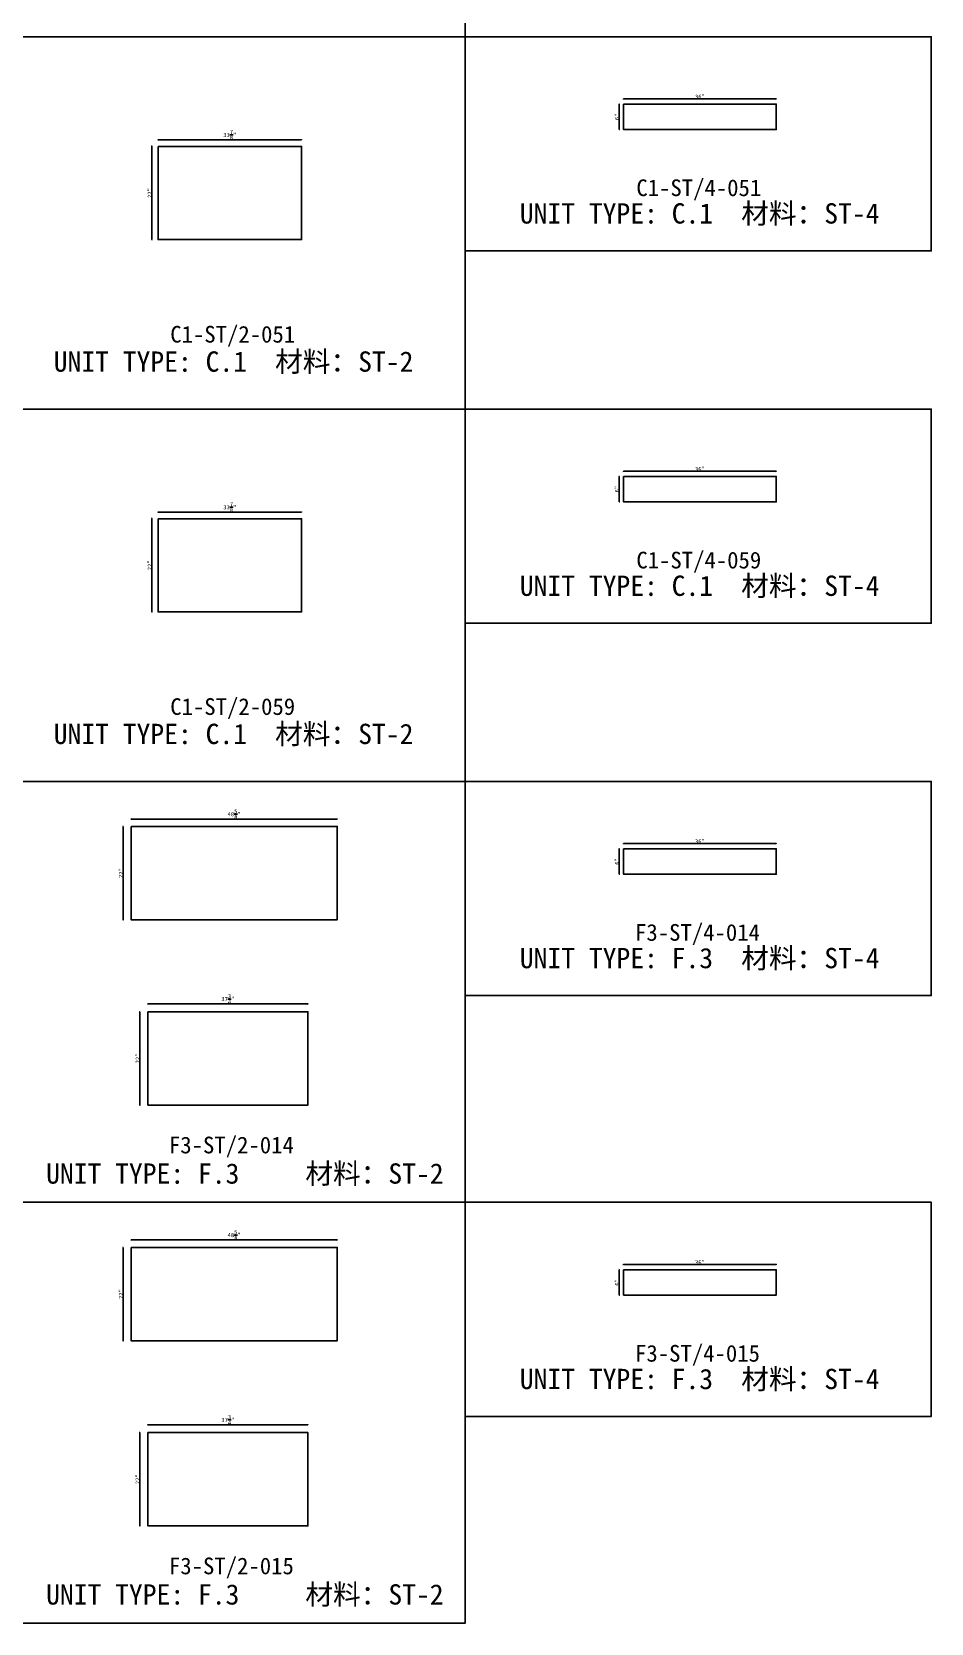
# Model space of a CAD drawing. Header units: millimetres. Extents: x -46966 to 138077, y -48408 to 2116.
# Drawn here: x -42813 to -37426, y -44546 to -35017 of the extents above; entities that cross this region are included whole.
import ezdxf
from ezdxf.enums import TextEntityAlignment as Align

# ---------------------------------------------------------------- set-up
doc = ezdxf.new("R2010")
doc.units = ezdxf.units.MM
doc.layers.add('PART_NUMBER', color=3, linetype='Continuous')
doc.styles.add('样式 1', font='')
doc.styles.get('样式 1').set_extended_font_data('NSimSun')
doc.dimstyles.new('副本 ISO-25', dxfattribs={"dimtxt": 25, "dimasz": 10, "dimexe": 1.5, "dimexo": 0.5, "dimtad": 1, "dimlfac": 0.03937, "dimlunit": 5, "dimtxsty": '样式 1', "dimblk": 'ARCHTICK', "dimcen": 2.5, "dimclrd": 256, "dimclrt": 1, "dimazin": 3, "dimtfac": 1, "dimtmove": 0, "dimatfit": 3, "dimfxlon": 1})

# ---------------------------------------------------------------- blocks, each defined once
blk = doc.blocks.new('_ArchTick')
at = {"color": 0, "linetype": 'ByBlock', "const_width": 0.15}
blk.add_lwpolyline([(-0.5, -0.5), (0.5, 0.5)], dxfattribs=at)
blk = doc.blocks.new('*D168')
at = {"color": 0, "lineweight": -2, "transparency": 16777216}
for p, q in [((-42056.9, -35664.1), (-42056.9, -35661.6)), ((-41196.5, -35664.1), (-41196.5, -35661.6))]:
    blk.add_line(p, q, dxfattribs=at)
at = {"lineweight": -2, "transparency": 16777216}
blk.add_line((-42056.9, -35663.1), (-41196.5, -35663.1), dxfattribs=at)
at = {"layer": 'Defpoints', "color": 0, "transparency": 16777216}
for p in [(-42056.9, -35702.5), (-41196.5, -35663.1), (-41196.5, -35702.5)]:
    blk.add_point(p, dxfattribs=at)
at = {"lineweight": -2, "transparency": 16777216, "xscale": 10, "yscale": 10, "zscale": 10, "rotation": 180}
blk.add_blockref('_ArchTick', (-42056.9, -35663.1), dxfattribs=at)
at = {"lineweight": -2, "transparency": 16777216, "xscale": 10, "yscale": 10, "zscale": 10}
blk.add_blockref('_ArchTick', (-41196.5, -35663.1), dxfattribs=at)
at = {"color": 1, "transparency": 16777216, "insert": (-41626.7, -35634), "char_height": 25, "attachment_point": 5, "style": '样式 1'}
blk.add_mtext('\\A1;33{\\H1x;\\S7/8;}"', dxfattribs=at)
blk = doc.blocks.new('*D169')
at = {"color": 0, "lineweight": -2, "transparency": 16777216}
for p, q in [((-42092.5, -35702.5), (-42095, -35702.5)), ((-42092.5, -36261.3), (-42095, -36261.3))]:
    blk.add_line(p, q, dxfattribs=at)
at = {"lineweight": -2, "transparency": 16777216}
blk.add_line((-42093.5, -35702.5), (-42093.5, -36261.3), dxfattribs=at)
at = {"layer": 'Defpoints', "color": 0, "transparency": 16777216}
for p in [(-42056.9, -35702.5), (-42093.5, -36261.3), (-42056.9, -36261.3)]:
    blk.add_point(p, dxfattribs=at)
at = {"lineweight": -2, "transparency": 16777216, "xscale": 10, "yscale": 10, "zscale": 10}
for p, rotation in [((-42093.5, -35702.5), 90), ((-42093.5, -36261.3), 270)]:
    blk.add_blockref('_ArchTick', p, dxfattribs=dict(at, rotation=rotation))
at = {"color": 1, "transparency": 16777216, "insert": (-42106.7, -35981.9), "char_height": 25, "attachment_point": 5, "rotation": 90, "style": '样式 1'}
blk.add_mtext('\\A1;22"', dxfattribs=at)
blk = doc.blocks.new('*D170')
at = {"color": 0, "lineweight": -2, "transparency": 16777216}
for p, q in [((-39268.1, -35420), (-39268.1, -35417.5)), ((-38353.7, -35420), (-38353.7, -35417.5))]:
    blk.add_line(p, q, dxfattribs=at)
at = {"lineweight": -2, "transparency": 16777216}
blk.add_line((-39268.1, -35419), (-38353.7, -35419), dxfattribs=at)
at = {"layer": 'Defpoints', "color": 0, "transparency": 16777216}
for p in [(-38353.7, -35419), (-39268.1, -35449.8), (-38353.7, -35449.8)]:
    blk.add_point(p, dxfattribs=at)
at = {"lineweight": -2, "transparency": 16777216, "xscale": 10, "yscale": 10, "zscale": 10, "rotation": 180}
blk.add_blockref('_ArchTick', (-39268.1, -35419), dxfattribs=at)
at = {"lineweight": -2, "transparency": 16777216, "xscale": 10, "yscale": 10, "zscale": 10}
blk.add_blockref('_ArchTick', (-38353.7, -35419), dxfattribs=at)
at = {"color": 1, "transparency": 16777216, "insert": (-38810.9, -35405.9), "char_height": 25, "attachment_point": 5, "style": '样式 1'}
blk.add_mtext('\\A1;36"', dxfattribs=at)
blk = doc.blocks.new('*D171')
at = {"color": 0, "lineweight": -2, "transparency": 16777216}
for p, q in [((-39292.9, -35449.8), (-39295.4, -35449.8)), ((-39292.9, -35602.2), (-39295.4, -35602.2))]:
    blk.add_line(p, q, dxfattribs=at)
at = {"lineweight": -2, "transparency": 16777216}
blk.add_line((-39293.9, -35602.2), (-39293.9, -35449.8), dxfattribs=at)
at = {"layer": 'Defpoints', "color": 0, "transparency": 16777216}
for p in [(-39293.9, -35449.8), (-39268.1, -35449.8), (-39268.1, -35602.2)]:
    blk.add_point(p, dxfattribs=at)
at = {"lineweight": -2, "transparency": 16777216, "xscale": 10, "yscale": 10, "zscale": 10}
for p, rotation in [((-39293.9, -35449.8), 90), ((-39293.9, -35602.2), 270)]:
    blk.add_blockref('_ArchTick', p, dxfattribs=dict(at, rotation=rotation))
at = {"color": 1, "transparency": 16777216, "insert": (-39307.1, -35526), "char_height": 25, "attachment_point": 5, "rotation": 90, "style": '样式 1'}
blk.add_mtext('\\A1;6"', dxfattribs=at)
blk = doc.blocks.new('*D178')
at = {"color": 0, "lineweight": -2, "transparency": 16777216}
for p, q in [((-42056.9, -37893.7), (-42056.9, -37891.2)), ((-41196.5, -37893.7), (-41196.5, -37891.2))]:
    blk.add_line(p, q, dxfattribs=at)
at = {"lineweight": -2, "transparency": 16777216}
blk.add_line((-42056.9, -37892.7), (-41196.5, -37892.7), dxfattribs=at)
at = {"layer": 'Defpoints', "color": 0, "transparency": 16777216}
for p in [(-41196.5, -37892.7), (-42056.9, -37932.1), (-41196.5, -37932.1)]:
    blk.add_point(p, dxfattribs=at)
at = {"lineweight": -2, "transparency": 16777216, "xscale": 10, "yscale": 10, "zscale": 10, "rotation": 180}
blk.add_blockref('_ArchTick', (-42056.9, -37892.7), dxfattribs=at)
at = {"lineweight": -2, "transparency": 16777216, "xscale": 10, "yscale": 10, "zscale": 10}
blk.add_blockref('_ArchTick', (-41196.5, -37892.7), dxfattribs=at)
at = {"color": 1, "transparency": 16777216, "insert": (-41626.7, -37863.6), "char_height": 25, "attachment_point": 5, "style": '样式 1'}
blk.add_mtext('\\A1;33{\\H1x;\\S7/8;}"', dxfattribs=at)
blk = doc.blocks.new('*D179')
at = {"color": 0, "lineweight": -2, "transparency": 16777216}
for p, q in [((-42092.5, -37932.1), (-42095, -37932.1)), ((-42092.5, -38490.9), (-42095, -38490.9))]:
    blk.add_line(p, q, dxfattribs=at)
at = {"lineweight": -2, "transparency": 16777216}
blk.add_line((-42093.5, -37932.1), (-42093.5, -38490.9), dxfattribs=at)
at = {"layer": 'Defpoints', "color": 0, "transparency": 16777216}
for p in [(-42056.9, -37932.1), (-42093.5, -38490.9), (-42056.9, -38490.9)]:
    blk.add_point(p, dxfattribs=at)
at = {"lineweight": -2, "transparency": 16777216, "xscale": 10, "yscale": 10, "zscale": 10}
for p, rotation in [((-42093.5, -37932.1), 90), ((-42093.5, -38490.9), 270)]:
    blk.add_blockref('_ArchTick', p, dxfattribs=dict(at, rotation=rotation))
at = {"color": 1, "transparency": 16777216, "insert": (-42106.7, -38211.5), "char_height": 25, "attachment_point": 5, "rotation": 90, "style": '样式 1'}
blk.add_mtext('\\A1;22"', dxfattribs=at)
blk = doc.blocks.new('*D180')
at = {"color": 0, "lineweight": -2, "transparency": 16777216}
for p, q in [((-39268.1, -37649.5), (-39268.1, -37647)), ((-38353.7, -37649.5), (-38353.7, -37647))]:
    blk.add_line(p, q, dxfattribs=at)
at = {"lineweight": -2, "transparency": 16777216}
blk.add_line((-39268.1, -37648.5), (-38353.7, -37648.5), dxfattribs=at)
at = {"layer": 'Defpoints', "color": 0, "transparency": 16777216}
for p in [(-39268.1, -37679.4), (-38353.7, -37648.5), (-38353.7, -37679.4)]:
    blk.add_point(p, dxfattribs=at)
at = {"lineweight": -2, "transparency": 16777216, "xscale": 10, "yscale": 10, "zscale": 10, "rotation": 180}
blk.add_blockref('_ArchTick', (-39268.1, -37648.5), dxfattribs=at)
at = {"lineweight": -2, "transparency": 16777216, "xscale": 10, "yscale": 10, "zscale": 10}
blk.add_blockref('_ArchTick', (-38353.7, -37648.5), dxfattribs=at)
at = {"color": 1, "transparency": 16777216, "insert": (-38810.9, -37635.4), "char_height": 25, "attachment_point": 5, "style": '样式 1'}
blk.add_mtext('\\A1;36"', dxfattribs=at)
blk = doc.blocks.new('*D181')
at = {"color": 0, "lineweight": -2, "transparency": 16777216}
for p, q in [((-39292.9, -37679.4), (-39295.4, -37679.4)), ((-39292.9, -37831.8), (-39295.4, -37831.8))]:
    blk.add_line(p, q, dxfattribs=at)
at = {"lineweight": -2, "transparency": 16777216}
blk.add_line((-39293.9, -37831.8), (-39293.9, -37679.4), dxfattribs=at)
at = {"layer": 'Defpoints', "color": 0, "transparency": 16777216}
for p in [(-39293.9, -37679.4), (-39268.1, -37679.4), (-39268.1, -37831.8)]:
    blk.add_point(p, dxfattribs=at)
at = {"lineweight": -2, "transparency": 16777216, "xscale": 10, "yscale": 10, "zscale": 10}
for p, rotation in [((-39293.9, -37679.4), 90), ((-39293.9, -37831.8), 270)]:
    blk.add_blockref('_ArchTick', p, dxfattribs=dict(at, rotation=rotation))
at = {"color": 1, "transparency": 16777216, "insert": (-39307.1, -37755.6), "char_height": 25, "attachment_point": 5, "rotation": 90, "style": '样式 1'}
blk.add_mtext('\\A1;6"', dxfattribs=at)
blk = doc.blocks.new('*D188')
at = {"color": 0, "lineweight": -2, "transparency": 16777216}
for p, q in [((-42218.2, -39731.7), (-42218.2, -39729.2)), ((-40983.2, -39731.7), (-40983.2, -39729.2))]:
    blk.add_line(p, q, dxfattribs=at)
at = {"lineweight": -2, "transparency": 16777216}
blk.add_line((-42218.2, -39730.7), (-40983.2, -39730.7), dxfattribs=at)
at = {"layer": 'Defpoints', "color": 0, "transparency": 16777216}
for p in [(-40983.2, -39730.7), (-42218.2, -39775.2), (-40983.2, -39775.2)]:
    blk.add_point(p, dxfattribs=at)
at = {"lineweight": -2, "transparency": 16777216, "xscale": 10, "yscale": 10, "zscale": 10, "rotation": 180}
blk.add_blockref('_ArchTick', (-42218.2, -39730.7), dxfattribs=at)
at = {"lineweight": -2, "transparency": 16777216, "xscale": 10, "yscale": 10, "zscale": 10}
blk.add_blockref('_ArchTick', (-40983.2, -39730.7), dxfattribs=at)
at = {"color": 1, "transparency": 16777216, "insert": (-41600.7, -39701.6), "char_height": 25, "attachment_point": 5, "style": '样式 1'}
blk.add_mtext('\\A1;48{\\H1x;\\S5/8;}"', dxfattribs=at)
blk = doc.blocks.new('*D189')
at = {"color": 0, "lineweight": -2, "transparency": 16777216}
for p, q in [((-42265, -39775.2), (-42267.5, -39775.2)), ((-42265, -40334), (-42267.5, -40334))]:
    blk.add_line(p, q, dxfattribs=at)
at = {"lineweight": -2, "transparency": 16777216}
blk.add_line((-42266, -40334), (-42266, -39775.2), dxfattribs=at)
at = {"layer": 'Defpoints', "color": 0, "transparency": 16777216}
for p in [(-42266, -39775.2), (-42218.2, -39775.2), (-42218.2, -40334)]:
    blk.add_point(p, dxfattribs=at)
at = {"lineweight": -2, "transparency": 16777216, "xscale": 10, "yscale": 10, "zscale": 10}
for p, rotation in [((-42266, -39775.2), 90), ((-42266, -40334), 270)]:
    blk.add_blockref('_ArchTick', p, dxfattribs=dict(at, rotation=rotation))
at = {"color": 1, "transparency": 16777216, "insert": (-42279.1, -40054.6), "char_height": 25, "attachment_point": 5, "rotation": 90, "style": '样式 1'}
blk.add_mtext('\\A1;22"', dxfattribs=at)
blk = doc.blocks.new('*D190')
at = {"color": 0, "lineweight": -2, "transparency": 16777216}
for p, q in [((-42117.7, -40838.9), (-42117.7, -40836.4)), ((-41158.9, -40838.9), (-41158.9, -40836.4))]:
    blk.add_line(p, q, dxfattribs=at)
at = {"lineweight": -2, "transparency": 16777216}
blk.add_line((-42117.7, -40837.9), (-41158.9, -40837.9), dxfattribs=at)
at = {"layer": 'Defpoints', "color": 0, "transparency": 16777216}
for p in [(-41158.9, -40837.9), (-42117.7, -40884.8), (-41158.9, -40884.8)]:
    blk.add_point(p, dxfattribs=at)
at = {"lineweight": -2, "transparency": 16777216, "xscale": 10, "yscale": 10, "zscale": 10, "rotation": 180}
blk.add_blockref('_ArchTick', (-42117.7, -40837.9), dxfattribs=at)
at = {"lineweight": -2, "transparency": 16777216, "xscale": 10, "yscale": 10, "zscale": 10}
blk.add_blockref('_ArchTick', (-41158.9, -40837.9), dxfattribs=at)
at = {"color": 1, "transparency": 16777216, "insert": (-41638.3, -40808.8), "char_height": 25, "attachment_point": 5, "style": '样式 1'}
blk.add_mtext('\\A1;37{\\H1x;\\S3/4;}"', dxfattribs=at)
blk = doc.blocks.new('*D191')
at = {"color": 0, "lineweight": -2, "transparency": 16777216}
for p, q in [((-42164.8, -40884.8), (-42167.3, -40884.8)), ((-42164.8, -41443.6), (-42167.3, -41443.6))]:
    blk.add_line(p, q, dxfattribs=at)
at = {"lineweight": -2, "transparency": 16777216}
blk.add_line((-42165.8, -41443.6), (-42165.8, -40884.8), dxfattribs=at)
at = {"layer": 'Defpoints', "color": 0, "transparency": 16777216}
for p in [(-42165.8, -40884.8), (-42117.7, -40884.8), (-42117.7, -41443.6)]:
    blk.add_point(p, dxfattribs=at)
at = {"lineweight": -2, "transparency": 16777216, "xscale": 10, "yscale": 10, "zscale": 10}
for p, rotation in [((-42165.8, -40884.8), 90), ((-42165.8, -41443.6), 270)]:
    blk.add_blockref('_ArchTick', p, dxfattribs=dict(at, rotation=rotation))
at = {"color": 1, "transparency": 16777216, "insert": (-42178.9, -41164.2), "char_height": 25, "attachment_point": 5, "rotation": 90, "style": '样式 1'}
blk.add_mtext('\\A1;22"', dxfattribs=at)
blk = doc.blocks.new('*D192')
at = {"color": 0, "lineweight": -2, "transparency": 16777216}
for p, q in [((-39268.1, -39879.1), (-39268.1, -39876.6)), ((-38353.7, -39879.1), (-38353.7, -39876.6))]:
    blk.add_line(p, q, dxfattribs=at)
at = {"lineweight": -2, "transparency": 16777216}
blk.add_line((-39268.1, -39878.1), (-38353.7, -39878.1), dxfattribs=at)
at = {"layer": 'Defpoints', "color": 0, "transparency": 16777216}
for p in [(-39268.1, -39909), (-38353.7, -39878.1), (-38353.7, -39909)]:
    blk.add_point(p, dxfattribs=at)
at = {"lineweight": -2, "transparency": 16777216, "xscale": 10, "yscale": 10, "zscale": 10, "rotation": 180}
blk.add_blockref('_ArchTick', (-39268.1, -39878.1), dxfattribs=at)
at = {"lineweight": -2, "transparency": 16777216, "xscale": 10, "yscale": 10, "zscale": 10}
blk.add_blockref('_ArchTick', (-38353.7, -39878.1), dxfattribs=at)
at = {"color": 1, "transparency": 16777216, "insert": (-38810.9, -39865), "char_height": 25, "attachment_point": 5, "style": '样式 1'}
blk.add_mtext('\\A1;36"', dxfattribs=at)
blk = doc.blocks.new('*D193')
at = {"color": 0, "lineweight": -2, "transparency": 16777216}
for p, q in [((-39292.9, -39909), (-39295.4, -39909)), ((-39292.9, -40061.4), (-39295.4, -40061.4))]:
    blk.add_line(p, q, dxfattribs=at)
at = {"lineweight": -2, "transparency": 16777216}
blk.add_line((-39293.9, -40061.4), (-39293.9, -39909), dxfattribs=at)
at = {"layer": 'Defpoints', "color": 0, "transparency": 16777216}
for p in [(-39293.9, -39909), (-39268.1, -39909), (-39268.1, -40061.4)]:
    blk.add_point(p, dxfattribs=at)
at = {"lineweight": -2, "transparency": 16777216, "xscale": 10, "yscale": 10, "zscale": 10}
for p, rotation in [((-39293.9, -39909), 90), ((-39293.9, -40061.4), 270)]:
    blk.add_blockref('_ArchTick', p, dxfattribs=dict(at, rotation=rotation))
at = {"color": 1, "transparency": 16777216, "insert": (-39307.1, -39985.2), "char_height": 25, "attachment_point": 5, "rotation": 90, "style": '样式 1'}
blk.add_mtext('\\A1;6"', dxfattribs=at)
blk = doc.blocks.new('*D200')
at = {"color": 0, "lineweight": -2, "transparency": 16777216}
for p, q in [((-42218.2, -42252.1), (-42218.2, -42249.6)), ((-40983.2, -42252.1), (-40983.2, -42249.6))]:
    blk.add_line(p, q, dxfattribs=at)
at = {"lineweight": -2, "transparency": 16777216}
blk.add_line((-42218.2, -42251.1), (-40983.2, -42251.1), dxfattribs=at)
at = {"layer": 'Defpoints', "color": 0, "transparency": 16777216}
for p in [(-42218.2, -42295.6), (-40983.2, -42251.1), (-40983.2, -42295.6)]:
    blk.add_point(p, dxfattribs=at)
at = {"lineweight": -2, "transparency": 16777216, "xscale": 10, "yscale": 10, "zscale": 10, "rotation": 180}
blk.add_blockref('_ArchTick', (-42218.2, -42251.1), dxfattribs=at)
at = {"lineweight": -2, "transparency": 16777216, "xscale": 10, "yscale": 10, "zscale": 10}
blk.add_blockref('_ArchTick', (-40983.2, -42251.1), dxfattribs=at)
at = {"color": 1, "transparency": 16777216, "insert": (-41600.7, -42222), "char_height": 25, "attachment_point": 5, "style": '样式 1'}
blk.add_mtext('\\A1;48{\\H1x;\\S5/8;}"', dxfattribs=at)
blk = doc.blocks.new('*D201')
at = {"color": 0, "lineweight": -2, "transparency": 16777216}
for p, q in [((-42265, -42295.6), (-42267.5, -42295.6)), ((-42265, -42854.4), (-42267.5, -42854.4))]:
    blk.add_line(p, q, dxfattribs=at)
at = {"lineweight": -2, "transparency": 16777216}
blk.add_line((-42266, -42854.4), (-42266, -42295.6), dxfattribs=at)
at = {"layer": 'Defpoints', "color": 0, "transparency": 16777216}
for p in [(-42266, -42295.6), (-42218.2, -42295.6), (-42218.2, -42854.4)]:
    blk.add_point(p, dxfattribs=at)
at = {"lineweight": -2, "transparency": 16777216, "xscale": 10, "yscale": 10, "zscale": 10}
for p, rotation in [((-42266, -42295.6), 90), ((-42266, -42854.4), 270)]:
    blk.add_blockref('_ArchTick', p, dxfattribs=dict(at, rotation=rotation))
at = {"color": 1, "transparency": 16777216, "insert": (-42279.1, -42575), "char_height": 25, "attachment_point": 5, "rotation": 90, "style": '样式 1'}
blk.add_mtext('\\A1;22"', dxfattribs=at)
blk = doc.blocks.new('*D202')
at = {"color": 0, "lineweight": -2, "transparency": 16777216}
for p, q in [((-42117.7, -43359.3), (-42117.7, -43356.8)), ((-41158.9, -43359.3), (-41158.9, -43356.8))]:
    blk.add_line(p, q, dxfattribs=at)
at = {"lineweight": -2, "transparency": 16777216}
blk.add_line((-42117.7, -43358.3), (-41158.9, -43358.3), dxfattribs=at)
at = {"layer": 'Defpoints', "color": 0, "transparency": 16777216}
for p in [(-42117.7, -43405.2), (-41158.9, -43358.3), (-41158.9, -43405.2)]:
    blk.add_point(p, dxfattribs=at)
at = {"lineweight": -2, "transparency": 16777216, "xscale": 10, "yscale": 10, "zscale": 10, "rotation": 180}
blk.add_blockref('_ArchTick', (-42117.7, -43358.3), dxfattribs=at)
at = {"lineweight": -2, "transparency": 16777216, "xscale": 10, "yscale": 10, "zscale": 10}
blk.add_blockref('_ArchTick', (-41158.9, -43358.3), dxfattribs=at)
at = {"color": 1, "transparency": 16777216, "insert": (-41638.3, -43329.2), "char_height": 25, "attachment_point": 5, "style": '样式 1'}
blk.add_mtext('\\A1;37{\\H1x;\\S3/4;}"', dxfattribs=at)
blk = doc.blocks.new('*D203')
at = {"color": 0, "lineweight": -2, "transparency": 16777216}
for p, q in [((-42164.8, -43405.2), (-42167.3, -43405.2)), ((-42164.8, -43964), (-42167.3, -43964))]:
    blk.add_line(p, q, dxfattribs=at)
at = {"lineweight": -2, "transparency": 16777216}
blk.add_line((-42165.8, -43964), (-42165.8, -43405.2), dxfattribs=at)
at = {"layer": 'Defpoints', "color": 0, "transparency": 16777216}
for p in [(-42165.8, -43405.2), (-42117.7, -43405.2), (-42117.7, -43964)]:
    blk.add_point(p, dxfattribs=at)
at = {"lineweight": -2, "transparency": 16777216, "xscale": 10, "yscale": 10, "zscale": 10}
for p, rotation in [((-42165.8, -43405.2), 90), ((-42165.8, -43964), 270)]:
    blk.add_blockref('_ArchTick', p, dxfattribs=dict(at, rotation=rotation))
at = {"color": 1, "transparency": 16777216, "insert": (-42178.9, -43684.6), "char_height": 25, "attachment_point": 5, "rotation": 90, "style": '样式 1'}
blk.add_mtext('\\A1;22"', dxfattribs=at)
blk = doc.blocks.new('*D204')
at = {"color": 0, "lineweight": -2, "transparency": 16777216}
for p, q in [((-39268.1, -42399.5), (-39268.1, -42397)), ((-38353.7, -42399.5), (-38353.7, -42397))]:
    blk.add_line(p, q, dxfattribs=at)
at = {"lineweight": -2, "transparency": 16777216}
blk.add_line((-39268.1, -42398.5), (-38353.7, -42398.5), dxfattribs=at)
at = {"layer": 'Defpoints', "color": 0, "transparency": 16777216}
for p in [(-38353.7, -42398.5), (-39268.1, -42429.4), (-38353.7, -42429.4)]:
    blk.add_point(p, dxfattribs=at)
at = {"lineweight": -2, "transparency": 16777216, "xscale": 10, "yscale": 10, "zscale": 10, "rotation": 180}
blk.add_blockref('_ArchTick', (-39268.1, -42398.5), dxfattribs=at)
at = {"lineweight": -2, "transparency": 16777216, "xscale": 10, "yscale": 10, "zscale": 10}
blk.add_blockref('_ArchTick', (-38353.7, -42398.5), dxfattribs=at)
at = {"color": 1, "transparency": 16777216, "insert": (-38810.9, -42385.4), "char_height": 25, "attachment_point": 5, "style": '样式 1'}
blk.add_mtext('\\A1;36"', dxfattribs=at)
blk = doc.blocks.new('*D205')
at = {"color": 0, "lineweight": -2, "transparency": 16777216}
for p, q in [((-39292.9, -42429.4), (-39295.4, -42429.4)), ((-39292.9, -42581.8), (-39295.4, -42581.8))]:
    blk.add_line(p, q, dxfattribs=at)
at = {"lineweight": -2, "transparency": 16777216}
blk.add_line((-39293.9, -42581.8), (-39293.9, -42429.4), dxfattribs=at)
at = {"layer": 'Defpoints', "color": 0, "transparency": 16777216}
for p in [(-39293.9, -42429.4), (-39268.1, -42429.4), (-39268.1, -42581.8)]:
    blk.add_point(p, dxfattribs=at)
at = {"lineweight": -2, "transparency": 16777216, "xscale": 10, "yscale": 10, "zscale": 10}
for p, rotation in [((-39293.9, -42429.4), 90), ((-39293.9, -42581.8), 270)]:
    blk.add_blockref('_ArchTick', p, dxfattribs=dict(at, rotation=rotation))
at = {"color": 1, "transparency": 16777216, "insert": (-39307.1, -42505.6), "char_height": 25, "attachment_point": 5, "rotation": 90, "style": '样式 1'}
blk.add_mtext('\\A1;6"', dxfattribs=at)

msp = doc.modelspace()

# ---------------------------------------------------------------- linework, layer by layer
at = {"color": 1}
for points in [[(-43009.286, -35046.081), (-40217.412, -35046.081), (-40217.412, -31764.025), (-43009.286, -31764.025)], [(-43009.286, -37275.649), (-40217.412, -37275.649), (-40217.412, -35046.081), (-43009.286, -35046.081)], [(-40217.412, -35046.081), (-37425.537, -35046.081), (-37425.537, -36328.479), (-40217.412, -36328.479)], [(-43009.286, -39505.216), (-40217.412, -39505.216), (-40217.412, -37275.649), (-43009.286, -37275.649)], [(-40217.412, -37275.649), (-37425.537, -37275.649), (-37425.537, -38558.046), (-40217.412, -38558.046)], [(-43009.286, -42025.634), (-40217.412, -42025.634), (-40217.412, -39505.216), (-43009.286, -39505.216)], [(-40217.412, -39505.216), (-37425.537, -39505.216), (-37425.537, -40787.614), (-40217.412, -40787.614)], [(-43009.286, -44546.052), (-40217.412, -44546.052), (-40217.412, -42025.634), (-43009.286, -42025.634)], [(-40217.412, -42025.634), (-37425.537, -42025.634), (-37425.537, -43308.032), (-40217.412, -43308.032)]]:
    msp.add_lwpolyline(points, close=True, dxfattribs=at)
for points in [[(-39268.092, -35449.818), (-38353.692, -35449.818), (-38353.692, -35602.218), (-39268.092, -35602.218)], [(-42056.887, -35702.55), (-41196.462, -35702.55), (-41196.462, -36261.35), (-42056.887, -36261.35)], [(-39268.092, -37679.385), (-38353.692, -37679.385), (-38353.692, -37831.785), (-39268.092, -37831.785)], [(-42056.887, -37932.117), (-41196.462, -37932.117), (-41196.462, -38490.917), (-42056.887, -38490.917)], [(-42218.246, -39775.194), (-40983.171, -39775.194), (-40983.171, -40333.994), (-42218.246, -40333.994)], [(-39268.092, -39908.952), (-38353.692, -39908.952), (-38353.692, -40061.352), (-39268.092, -40061.352)], [(-42117.702, -40884.779), (-41158.852, -40884.779), (-41158.852, -41443.579), (-42117.702, -41443.579)], [(-42218.246, -42295.613), (-40983.171, -42295.613), (-40983.171, -42854.413), (-42218.246, -42854.413)], [(-39268.092, -42429.371), (-38353.692, -42429.371), (-38353.692, -42581.771), (-39268.092, -42581.771)], [(-42117.702, -43405.197), (-41158.852, -43405.197), (-41158.852, -43963.997), (-42117.702, -43963.997)]]:
    msp.add_lwpolyline(points, close=True)

# ---------------------------------------------------------------- texts
at = {"style": '样式 1'}
for s, p in [('UNIT TYPE: C.1', (-39889.784, -36164.975)), ('材料：ST-4', (-38563.503, -36164.975)), ('UNIT TYPE: C.1', (-42681.658, -37052.153)), ('材料：ST-2', (-41355.377, -37052.153)), ('UNIT TYPE: C.1', (-39889.784, -38394.542)), ('材料：ST-4', (-38563.503, -38394.542)), ('UNIT TYPE: C.1', (-42681.658, -39281.721)), ('材料：ST-2', (-41355.377, -39281.721)), ('材料：ST-4', (-38563.503, -40624.109)), ('UNIT TYPE: F.3', (-39889.784, -40624.109)), ('UNIT TYPE: F.3', (-42727.3, -41914.277)), ('材料：ST-2', (-41174.575, -41914.277)), ('UNIT TYPE: F.3', (-39889.784, -43144.528)), ('材料：ST-4', (-38563.503, -43144.528)), ('材料：ST-2', (-41174.575, -44434.696)), ('UNIT TYPE: F.3', (-42727.3, -44434.696))]:
    msp.add_text(s, height=121.5865, dxfattribs=at).set_placement(p)
at = {"layer": 'PART_NUMBER', "color": 3, "style": '样式 1'}
for s, p in [('C1-ST/4-051', (-38817.548, -35950.648)), ('C1-ST/2-051', (-41609.422, -36827.818)), ('C1-ST/4-059', (-38817.548, -38180.216)), ('C1-ST/2-059', (-41609.422, -39057.385)), ('F3-ST/4-014', (-38825.324, -40409.783)), ('F3-ST/2-014', (-41617.199, -41682.803)), ('F3-ST/4-015', (-38825.324, -42930.201)), ('F3-ST/2-015', (-41617.199, -44203.221))]:
    msp.add_text(s, height=100, dxfattribs=at).set_placement(p, align=Align.MIDDLE_CENTER)

# ---------------------------------------------------------------- dimensions: what is measured, and where the dimension line sits
for base, p1, p2, picture, middle in [((-39293.927, -35449.818), (-39268.092, -35602.218), (-39268.092, -35449.818), '*D171', (-39307.052, -35526.018)), ((-42093.533, -36261.35), (-42056.887, -35702.55), (-42056.887, -36261.35), '*D169', (-42106.658, -35981.95)), ((-39293.927, -37679.385), (-39268.092, -37831.785), (-39268.092, -37679.385), '*D181', (-39307.052, -37755.585)), ((-42093.533, -38490.917), (-42056.887, -37932.117), (-42056.887, -38490.917), '*D179', (-42106.658, -38211.517)), ((-42266.01, -39775.194), (-42218.246, -40333.994), (-42218.246, -39775.194), '*D189', (-42279.135, -40054.594)), ((-39293.927, -39908.952), (-39268.092, -40061.352), (-39268.092, -39908.952), '*D193', (-39307.052, -39985.152)), ((-42165.81, -40884.779), (-42117.702, -41443.579), (-42117.702, -40884.779), '*D191', (-42178.935, -41164.179)), ((-42266.01, -42295.613), (-42218.246, -42854.413), (-42218.246, -42295.613), '*D201', (-42279.135, -42575.013)), ((-39293.927, -42429.371), (-39268.092, -42581.771), (-39268.092, -42429.371), '*D205', (-39307.052, -42505.571)), ((-42165.81, -43405.197), (-42117.702, -43963.997), (-42117.702, -43405.197), '*D203', (-42178.935, -43684.597))]:
    dim = msp.add_linear_dim(base=base, p1=p1, p2=p2, angle=90, dimstyle='副本 ISO-25')
    dim.commit()
    dim.dimension.update_dxf_attribs({"geometry": picture, "text_midpoint": middle})
for base, p1, p2, picture, middle in [((-38353.692, -35418.982), (-39268.092, -35449.818), (-38353.692, -35449.818), '*D170', (-38810.892, -35405.857)), ((-41196.462, -35663.123), (-42056.887, -35702.55), (-41196.462, -35702.55), '*D168', (-41626.675, -35634.03)), ((-38353.692, -37648.549), (-39268.092, -37679.385), (-38353.692, -37679.385), '*D180', (-38810.892, -37635.424)), ((-41196.462, -37892.69), (-42056.887, -37932.117), (-41196.462, -37932.117), '*D178', (-41626.675, -37863.597)), ((-40983.171, -39730.666), (-42218.246, -39775.194), (-40983.171, -39775.194), '*D188', (-41600.709, -39701.572)), ((-38353.692, -39878.117), (-39268.092, -39908.952), (-38353.692, -39908.952), '*D192', (-38810.892, -39864.992)), ((-41158.852, -40837.922), (-42117.702, -40884.779), (-41158.852, -40884.779), '*D190', (-41638.277, -40808.829)), ((-40983.171, -42251.084), (-42218.246, -42295.613), (-40983.171, -42295.613), '*D200', (-41600.709, -42221.991)), ((-38353.692, -42398.535), (-39268.092, -42429.371), (-38353.692, -42429.371), '*D204', (-38810.892, -42385.41)), ((-41158.852, -43358.34), (-42117.702, -43405.197), (-41158.852, -43405.197), '*D202', (-41638.277, -43329.247))]:
    dim = msp.add_linear_dim(base=base, p1=p1, p2=p2, dimstyle='副本 ISO-25')
    dim.commit()
    dim.dimension.update_dxf_attribs({"geometry": picture, "text_midpoint": middle})

doc.saveas('drawing.dxf')
